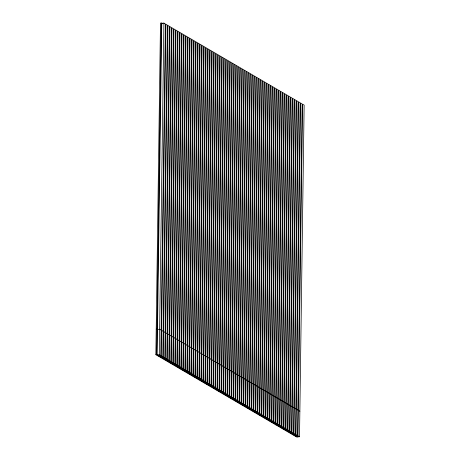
<?xml version="1.0" encoding="UTF-8"?>
<svg xmlns="http://www.w3.org/2000/svg" width="460" height="460" viewBox="0 0 460 460"><rect width="100%" height="100%" fill="white"/><g stroke="black" fill="none" stroke-linecap="round" stroke-linejoin="round"><path stroke-width="0.69" d="M299.512 436.753L297.999 435.873L302.634 104.236L304.141 105.121L299.512 436.753L296.596 437L155.859 354.7L160.488 23.069L161.282 23L162.518 23.724M297.384 436.931L156.647 354.631L161.282 23M159.275 354.746L163.904 23.115L161.782 23.293L157.153 354.93L159.275 354.746L160.781 355.632L165.41 23.995L163.904 23.115M162.794 356.805L161.282 355.925L165.916 24.288L167.423 25.173L162.794 356.805L160.666 356.983M164.801 357.978L163.294 357.098L167.923 25.467L169.435 26.346L164.801 357.978L162.679 358.162M166.813 359.156L165.307 358.277L169.935 26.64L171.442 27.525L166.813 359.156L164.691 359.335M168.826 360.329L167.314 359.45L171.948 27.819L173.454 28.698L168.826 360.329L166.698 360.513M170.833 361.508L169.326 360.628L173.955 28.991L175.467 29.871L170.833 361.508L168.711 361.686M172.845 362.681L171.339 361.801L175.967 30.17L177.474 31.05L172.845 362.681L170.723 362.865M174.857 363.86L173.345 362.974L177.98 31.343L179.486 32.223L174.857 363.86L172.73 364.038M176.864 365.033L175.358 364.153L179.986 32.522L181.499 33.402L176.864 365.033L174.742 365.217M178.877 366.212L177.37 365.326L181.999 33.695L183.505 34.575L178.877 366.212L176.755 366.39M180.889 367.385L179.377 366.505L184.011 34.868L185.518 35.753L180.889 367.385L178.762 367.569M182.896 368.563L181.389 367.678L186.018 36.047L187.53 36.926L182.896 368.563L180.774 368.742M184.908 369.736L183.402 368.857L188.031 37.22L189.537 38.105L184.908 369.736L182.787 369.921M186.921 370.915L185.409 370.03L190.043 38.398L191.55 39.278L186.921 370.915L184.793 371.093M188.928 372.088L187.421 371.209L192.05 39.571L193.562 40.457L188.928 372.088L186.806 372.266M190.94 373.267L189.434 372.381L194.062 40.75L195.569 41.63L190.94 373.267L188.818 373.445M192.953 374.44L191.44 373.56L196.075 41.923L197.581 42.809L192.953 374.44L190.825 374.618M194.959 375.619L193.453 374.733L198.082 43.102L199.594 43.982L194.959 375.619L192.838 375.797M196.972 376.792L195.465 375.912L200.094 44.275L201.601 45.16L196.972 376.792L194.85 376.97M198.984 377.965L197.472 377.085L202.107 45.454L203.613 46.333L198.984 377.965L196.857 378.149M200.991 379.143L199.485 378.264L204.113 46.627L205.626 47.506L200.991 379.143L198.869 379.322M203.004 380.316L201.497 379.437L206.126 47.805L207.632 48.685L203.004 380.316L200.882 380.5M205.016 381.495L203.504 380.615L208.138 48.978L209.645 49.858L205.016 381.495L202.889 381.673M207.023 382.668L205.516 381.788L210.145 50.157L211.657 51.037L207.023 382.668L204.901 382.852M209.035 383.847L207.529 382.961L212.158 51.33L213.664 52.21L209.035 383.847L206.914 384.025M211.042 385.02L209.536 384.14L214.17 52.503L215.677 53.389L211.042 385.02L208.92 385.204M213.055 386.199L211.548 385.313L216.177 53.682L217.689 54.562L213.055 386.199L210.933 386.377M215.067 387.372L213.561 386.492L218.189 54.855L219.696 55.74L215.067 387.372L212.945 387.556M217.074 388.55L215.567 387.665L220.202 56.034L221.708 56.913L217.074 388.55L214.952 388.729M219.086 389.723L217.58 388.844L222.209 57.207L223.715 58.092L219.086 389.723L216.965 389.907M221.099 390.902L219.592 390.017L224.221 58.386L225.728 59.265L221.099 390.902L218.977 391.08M223.106 392.075L221.599 391.195L226.234 59.558L227.74 60.444L223.106 392.075L220.984 392.253M225.118 393.254L223.612 392.368L228.24 60.737L229.747 61.617L225.118 393.254L222.996 393.432M227.131 394.427L225.624 393.547L230.253 61.91L231.759 62.796L227.131 394.427L225.009 394.605M229.137 395.606L227.631 394.72L232.265 63.089L233.772 63.969L229.137 395.606L227.016 395.784M231.15 396.779L229.643 395.899L234.272 64.262L235.779 65.147L231.15 396.779L229.028 396.957M233.162 397.952L231.656 397.072L236.285 65.441L237.791 66.32L233.162 397.952L231.041 398.136M235.169 399.13L233.663 398.251L238.297 66.614L239.804 67.493L235.169 399.13L233.047 399.309M237.182 400.303L235.675 399.424L240.304 67.793L241.81 68.672L237.182 400.303L235.06 400.487M239.194 401.482L237.682 400.603L242.316 68.965L243.823 69.845L239.194 401.482L237.072 401.66M241.201 402.655L239.694 401.775L244.329 70.144L245.835 71.024L241.201 402.655L239.079 402.839M243.213 403.834L241.707 402.948L246.336 71.317L247.842 72.197L243.213 403.834L241.092 404.012M245.226 405.007L243.714 404.127L248.348 72.49L249.855 73.376L245.226 405.007L243.104 405.191M247.233 406.186L245.726 405.3L250.355 73.669L251.867 74.549L247.233 406.186L245.111 406.364M249.245 407.359L247.739 406.479L252.367 74.842L253.874 75.727L249.245 407.359L247.123 407.543M251.258 408.537L249.745 407.652L254.38 76.021L255.886 76.9L251.258 408.537L249.136 408.716M253.264 409.71L251.758 408.831L256.387 77.194L257.899 78.079L253.264 409.71L251.143 409.894M255.277 410.889L253.77 410.004L258.399 78.373L259.906 79.252L255.277 410.889L253.155 411.067M257.289 412.062L255.777 411.183L260.412 79.545L261.918 80.431L257.289 412.062L255.168 412.24M259.296 413.241L257.79 412.355L262.418 80.724L263.931 81.604L259.296 413.241L257.174 413.419M261.309 414.414L259.802 413.534L264.431 81.897L265.938 82.783L261.309 414.414L259.187 414.592M263.321 415.593L261.809 414.707L266.443 83.076L267.95 83.956L263.321 415.593L261.2 415.771M265.328 416.766L263.821 415.886L268.45 84.249L269.962 85.134L265.328 416.766L263.206 416.944M267.34 417.939L265.834 417.059L270.463 85.428L271.969 86.307L267.34 417.939L265.219 418.123M269.353 419.117L267.841 418.238L272.475 86.601L273.982 87.48L269.353 419.117L267.231 419.296M271.36 420.291L269.853 419.411L274.482 87.779L275.994 88.659L271.36 420.291L269.238 420.474M273.372 421.469L271.866 420.589L276.494 88.952L278.001 89.832L273.372 421.469L271.25 421.647M275.385 422.642L273.873 421.762L278.507 90.131L280.013 91.011L275.385 422.642L273.263 422.826M277.392 423.821L275.885 422.935L280.514 91.304L282.026 92.184L277.392 423.821L275.27 423.999M279.404 424.994L277.897 424.114L282.526 92.477L284.033 93.363L279.404 424.994L277.282 425.178M281.416 426.173L279.904 425.287L284.539 93.656L286.045 94.536L281.416 426.173L279.289 426.351M283.423 427.346L281.917 426.466L286.545 94.829L288.058 95.715L283.423 427.346L281.301 427.53M285.436 428.524L283.929 427.639L288.558 96.008L290.064 96.887L285.436 428.524L283.314 428.703M287.448 429.697L285.936 428.818L290.57 97.181L292.077 98.066L287.448 429.697L285.321 429.881M289.455 430.876L287.948 429.991L292.577 98.359L294.089 99.239L289.455 430.876L287.333 431.054M291.467 432.049L289.961 431.169L294.59 99.532L296.096 100.418L291.467 432.049L289.346 432.228M293.48 433.228L291.968 432.342L296.602 100.711L298.109 101.591L293.48 433.228L291.352 433.406M295.487 434.401L293.98 433.521L298.609 101.884L300.121 102.77L295.487 434.401L293.365 434.579M297.499 435.58L295.993 434.694L300.622 103.063L302.128 103.943L297.499 435.58L295.377 435.758M156.216 329.193L157.004 329.124M157.51 329.417L159.631 329.239L161.138 330.119M155.859 354.7L156.647 354.631M158.66 355.81L160.781 355.632M159.16 356.103L161.282 355.925M161.172 357.282L163.294 357.098M163.185 358.455L165.307 358.277M165.192 359.628L167.314 359.45M167.204 360.807L169.326 360.628M169.217 361.98L171.339 361.801M171.223 363.159L173.345 362.974M173.236 364.331L175.358 364.153M175.248 365.51L177.37 365.326M177.255 366.683L179.377 366.505M179.268 367.862L181.389 367.678M181.28 369.035L183.402 368.857M183.287 370.214L185.409 370.03M185.299 371.387L187.421 371.209M187.312 372.565L189.434 372.381M189.319 373.738L191.44 373.56M191.331 374.917L193.453 374.733M193.338 376.09L195.465 375.912M195.35 377.263L197.472 377.085M197.363 378.442L199.485 378.264M199.37 379.615L201.497 379.437M201.382 380.794L203.504 380.615M203.395 381.967L205.516 381.788M205.401 383.145L207.529 382.961M207.414 384.318L209.536 384.14M209.427 385.497L211.548 385.313M211.433 386.67L213.561 386.492M213.446 387.849L215.567 387.665M215.458 389.022L217.58 388.844M215.424 389.534L216.211 389.465M217.465 390.201L219.592 390.017M219.477 391.374L221.599 391.195M221.49 392.553L223.612 392.368M223.497 393.725L225.624 393.547M225.509 394.904L227.631 394.72M227.522 396.077L229.643 395.899M229.528 397.25L231.656 397.072M231.541 398.429L233.663 398.251M233.553 399.602L235.675 399.424M235.56 400.781L237.682 400.603M237.573 401.954L239.694 401.775M239.585 403.132L241.707 402.948M241.592 404.305L243.714 404.127M243.605 405.484L245.726 405.3M245.617 406.657L247.739 406.479M247.624 407.836L249.745 407.652M249.636 409.009L251.758 408.831M251.649 410.188L253.77 410.004M253.655 411.361L255.777 411.183M255.668 412.539L257.79 412.355M257.68 413.712L259.802 413.534M259.687 414.891L261.809 414.707M261.7 416.064L263.821 415.886M263.712 417.237L265.834 417.059M265.719 418.416L267.841 418.238M267.731 419.589L269.853 419.411M269.744 420.768L271.866 420.589M271.751 421.941L273.873 421.762M273.763 423.119L275.885 422.935M275.776 424.292L277.897 424.114M275.741 424.804L276.529 424.735M277.782 425.471L279.904 425.287M279.795 426.644L281.917 426.466M281.808 427.823L283.929 427.639M283.814 428.996L285.936 428.818M285.827 430.175L287.948 429.991M287.839 431.348L289.961 431.169M289.846 432.526L291.968 432.342M291.858 433.699L293.98 433.521M293.871 434.878L295.993 434.694M295.878 436.051L297.999 435.873M161.638 330.412L163.15 331.292M163.651 331.591L165.157 332.471M165.663 332.764L167.17 333.644M167.67 333.937L169.182 334.822M169.683 335.116L171.189 335.995M171.695 336.289L173.202 337.174M173.702 337.467L175.214 338.347M175.714 338.641L177.221 339.526M177.727 339.819L179.233 340.699M179.733 340.992L181.246 341.878M181.746 342.171L183.252 343.051M183.758 343.344L185.265 344.229M185.765 344.523L187.277 345.402M187.778 345.696L189.284 346.581M189.79 346.874L191.297 347.754M191.797 348.047L193.303 348.927M193.809 349.226L195.316 350.106M195.822 350.399L197.328 351.279M197.829 351.578L199.335 352.458M199.841 352.751L201.348 353.631M201.854 353.924L203.36 354.809M203.861 355.103L205.367 355.982M205.873 356.276L207.38 357.161M207.886 357.454L209.392 358.334M209.892 358.627L211.399 359.513M211.905 359.806L213.411 360.686M213.917 360.979L215.424 361.865M215.924 362.158L217.43 363.038M217.936 363.331L219.443 364.216M219.943 364.51L221.455 365.389M221.956 365.683L223.462 366.568M223.968 366.861L225.475 367.741M225.975 368.034L227.487 368.914M227.987 369.213L229.494 370.093M230 370.386L231.506 371.266M232.007 371.565L233.519 372.445M234.019 372.738L235.526 373.618M236.032 373.911L237.538 374.796M238.038 375.09L239.551 375.969M240.051 376.263L241.558 377.148M242.064 377.441L243.57 378.321M244.07 378.614L245.582 379.5M246.083 379.793L247.589 380.673M248.095 380.966L249.602 381.852M250.102 382.145L251.614 383.025M252.114 383.318L253.621 384.203M254.127 384.497L255.633 385.376M256.134 385.67L257.646 386.555M258.146 386.848L259.653 387.728M260.159 388.022L261.665 388.901M262.165 389.2L263.678 390.08M264.178 390.373L265.684 391.253M266.19 391.552L267.697 392.432M268.197 392.725L269.709 393.605M270.21 393.898L271.716 394.784M272.222 395.077L273.729 395.956M274.229 396.25L275.741 397.135M276.241 397.428L277.748 398.308M278.254 398.601L279.76 399.487M280.261 399.78L281.773 400.66M282.273 400.953L283.78 401.839M284.286 402.132L285.792 403.012M286.292 403.305L287.805 404.19M288.305 404.484L289.811 405.363M290.317 405.657L291.824 406.542M292.324 406.835L293.836 407.715M294.337 408.008L295.843 408.888M296.349 409.187L297.856 410.067M298.356 410.36L299.868 411.24"/></g></svg>
